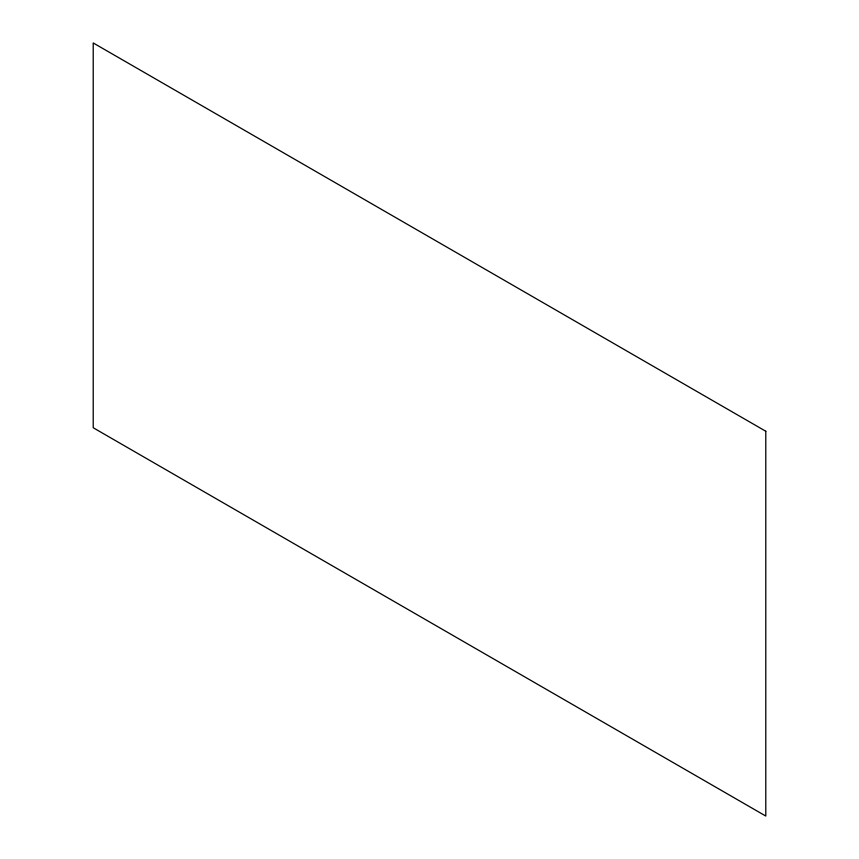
<?xml version="1.0" encoding="UTF-8"?>
<svg xmlns="http://www.w3.org/2000/svg" width="859" height="859" viewBox="0 0 859 859"><rect width="100%" height="100%" fill="white"/><g stroke="black" fill="none" stroke-linecap="round" stroke-linejoin="round"><path stroke-width="1.29" d="M765.788 431.25L93.212 42.95L93.212 427.75L765.788 816.05L765.788 431.25"/></g></svg>
